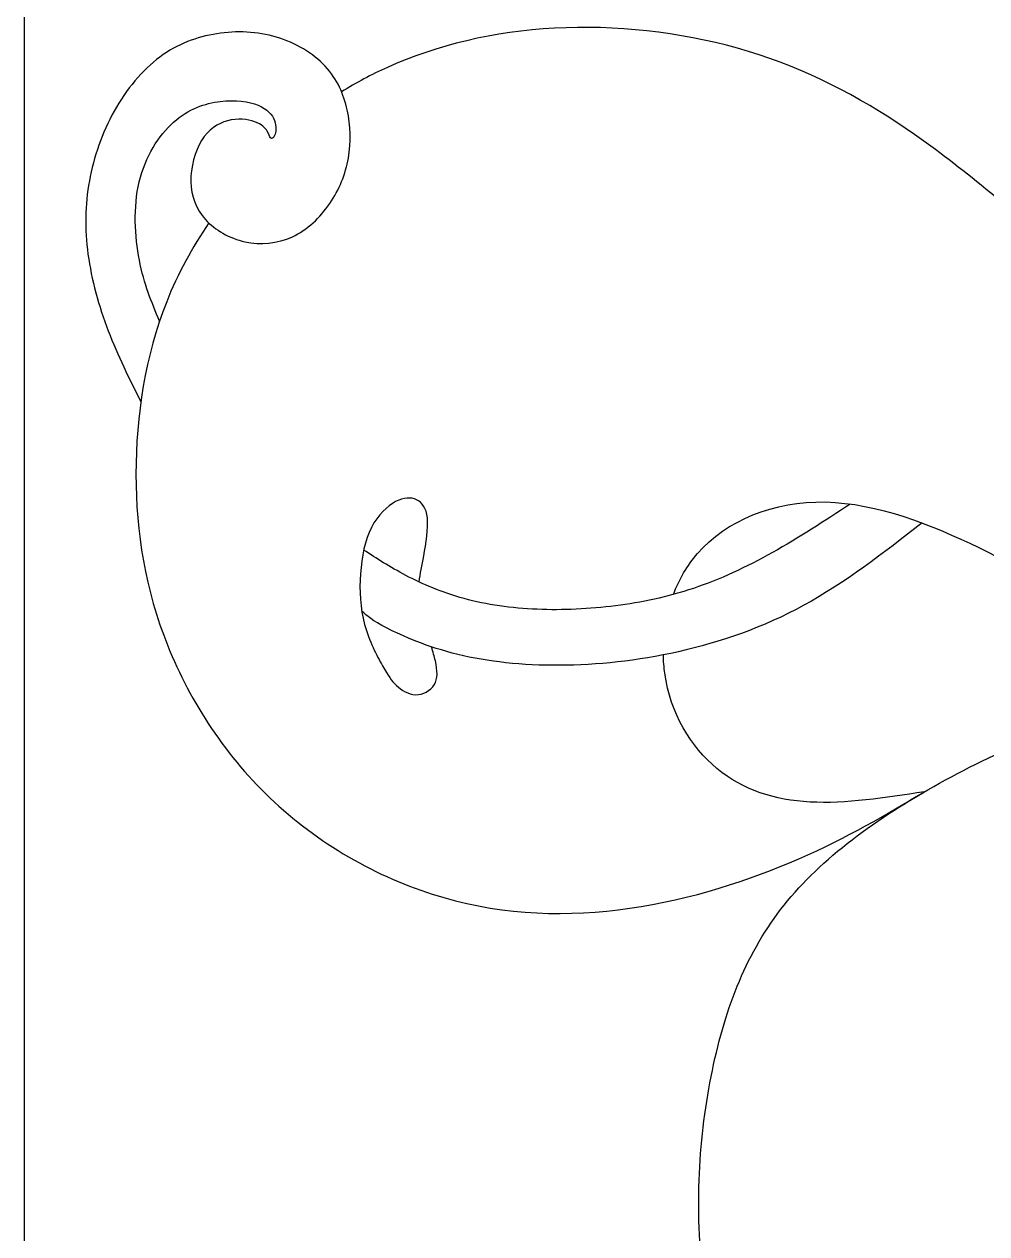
# Model space of a CAD drawing. Extents: x 0 to 18.5, y -1.7 to 18.4.
# Drawn here: x 0 to 4.62, y 3.4 to 9.2 of the extents above; entities that cross this region are included whole.
import ezdxf

# ---------------------------------------------------------------- set-up
doc = ezdxf.new("R2010")
doc.units = 0
doc.header["$MEASUREMENT"] = 0
doc.layers.add('LAYER_1', color=7, linetype='CONTINUOUS')

msp = doc.modelspace()

# ---------------------------------------------------------------- linework, layer by layer
at = {"layer": 'LAYER_1'}
msp.add_lwpolyline([(0, 0), (18.4785, 0), (18.4785, 18.4256), (0, 18.4256), (0, 0)], close=True, dxfattribs=at)
for points, knots in [([(0.6495, 7.77812), (0.61219, 7.86743), (0.57486, 7.95676), (0.55268, 8.07131), (0.55268, 8.07131), (0.53049, 8.18587), (0.52343, 8.32569), (0.55208, 8.4465), (0.55208, 8.4465), (0.58074, 8.56732), (0.64512, 8.66917), (0.71699, 8.73331), (0.71699, 8.73331), (0.78886, 8.79745), (0.86825, 8.82392), (0.94056, 8.83273), (0.94056, 8.83273), (1.01288, 8.84155), (1.07815, 8.83273), (1.12268, 8.81466), (1.12268, 8.81466), (1.16722, 8.79658), (1.19104, 8.76923), (1.20118, 8.74102), (1.20118, 8.74102), (1.21133, 8.7128), (1.20779, 8.68369), (1.20162, 8.6687), (1.20162, 8.6687), (1.19545, 8.65371), (1.18663, 8.65282), (1.18178, 8.65811), (1.18178, 8.65811), (1.17693, 8.6634), (1.17604, 8.67488), (1.16679, 8.68987), (1.16679, 8.68987), (1.15753, 8.70486), (1.13988, 8.72338), (1.10637, 8.73528), (1.10637, 8.73528), (1.07286, 8.74719), (1.02347, 8.75248), (0.97629, 8.74014), (0.97629, 8.74014), (0.9291, 8.72779), (0.88412, 8.6978), (0.85149, 8.64489), (0.85149, 8.64489), (0.81886, 8.59197), (0.79857, 8.51612), (0.79989, 8.44733), (0.79989, 8.44733), (0.80122, 8.37854), (0.82415, 8.31679), (0.87001, 8.26609), (0.87001, 8.26609), (0.91587, 8.21538), (0.98466, 8.17568), (1.05962, 8.15937), (1.05962, 8.15937), (1.13459, 8.14305), (1.21573, 8.15012), (1.28716, 8.18319), (1.28716, 8.18319), (1.3586, 8.21626), (1.42035, 8.27535), (1.4662, 8.34237), (1.4662, 8.34237), (1.51206, 8.4094), (1.54206, 8.48438), (1.55573, 8.5611), (1.55573, 8.5611), (1.5694, 8.63783), (1.56674, 8.71633), (1.54999, 8.79173), (1.54999, 8.79173), (1.53324, 8.86714), (1.50236, 8.93946), (1.4446, 9.00119), (1.4446, 9.00119), (1.38684, 9.06293), (1.30216, 9.11409), (1.21044, 9.14142), (1.21044, 9.14142), (1.11872, 9.16876), (1.01994, 9.1723), (0.92425, 9.15731), (0.92425, 9.15731), (0.82856, 9.14231), (0.73595, 9.10879), (0.65129, 9.04574), (0.65129, 9.04574), (0.56662, 8.98268), (0.48989, 8.89006), (0.43169, 8.786), (0.43169, 8.786), (0.37348, 8.68193), (0.33378, 8.56639), (0.31284, 8.45101), (0.31284, 8.45101), (0.2919, 8.33562), (0.28968, 8.22037), (0.30622, 8.09911), (0.30622, 8.09911), (0.32277, 7.97784), (0.35807, 7.85055), (0.40347, 7.73166), (0.40347, 7.73166), (0.44888, 7.61276), (0.50442, 7.50224), (0.55994, 7.39174)], [0, 0, 0, 0, 0.0344828, 0.0344828, 0.0344828, 0.0344828, 0.0689655, 0.0689655, 0.0689655, 0.0689655, 0.1034483, 0.1034483, 0.1034483, 0.1034483, 0.137931, 0.137931, 0.137931, 0.137931, 0.1724138, 0.1724138, 0.1724138, 0.1724138, 0.2068966, 0.2068966, 0.2068966, 0.2068966, 0.2413793, 0.2413793, 0.2413793, 0.2413793, 0.2758621, 0.2758621, 0.2758621, 0.2758621, 0.3103448, 0.3103448, 0.3103448, 0.3103448, 0.3448276, 0.3448276, 0.3448276, 0.3448276, 0.3793103, 0.3793103, 0.3793103, 0.3793103, 0.4137931, 0.4137931, 0.4137931, 0.4137931, 0.4482759, 0.4482759, 0.4482759, 0.4482759, 0.4827586, 0.4827586, 0.4827586, 0.4827586, 0.5172414, 0.5172414, 0.5172414, 0.5172414, 0.5517241, 0.5517241, 0.5517241, 0.5517241, 0.5862069, 0.5862069, 0.5862069, 0.5862069, 0.6206897, 0.6206897, 0.6206897, 0.6206897, 0.6551724, 0.6551724, 0.6551724, 0.6551724, 0.6896552, 0.6896552, 0.6896552, 0.6896552, 0.7241379, 0.7241379, 0.7241379, 0.7241379, 0.7586207, 0.7586207, 0.7586207, 0.7586207, 0.7931034, 0.7931034, 0.7931034, 0.7931034, 0.8275862, 0.8275862, 0.8275862, 0.8275862, 0.862069, 0.862069, 0.862069, 0.862069, 0.8965517, 0.8965517, 0.8965517, 0.8965517, 0.9310345, 0.9310345, 0.9310345, 0.9310345, 1, 1, 1, 1]), ([(0.6495, 7.77812), (0.61219, 7.86743), (0.57486, 7.95676), (0.55268, 8.07131), (0.55268, 8.07131), (0.53049, 8.18587), (0.52343, 8.32569), (0.55208, 8.4465), (0.55208, 8.4465), (0.58074, 8.56732), (0.64512, 8.66917), (0.71699, 8.73331), (0.71699, 8.73331), (0.78886, 8.79745), (0.86825, 8.82392), (0.94056, 8.83273), (0.94056, 8.83273), (1.01288, 8.84155), (1.07815, 8.83273), (1.12268, 8.81466), (1.12268, 8.81466), (1.16722, 8.79658), (1.19104, 8.76923), (1.20118, 8.74102), (1.20118, 8.74102), (1.21133, 8.7128), (1.20779, 8.68369), (1.20162, 8.6687), (1.20162, 8.6687), (1.19545, 8.65371), (1.18663, 8.65282), (1.18178, 8.65811), (1.18178, 8.65811), (1.17693, 8.6634), (1.17604, 8.67488), (1.16679, 8.68987), (1.16679, 8.68987), (1.15753, 8.70486), (1.13988, 8.72338), (1.10637, 8.73528), (1.10637, 8.73528), (1.07286, 8.74719), (1.02347, 8.75248), (0.97629, 8.74014), (0.97629, 8.74014), (0.9291, 8.72779), (0.88412, 8.6978), (0.85149, 8.64489), (0.85149, 8.64489), (0.81886, 8.59197), (0.79857, 8.51612), (0.79989, 8.44733), (0.79989, 8.44733), (0.80122, 8.37854), (0.82415, 8.31679), (0.87001, 8.26609), (0.87001, 8.26609), (0.91587, 8.21538), (0.98466, 8.17568), (1.05962, 8.15937), (1.05962, 8.15937), (1.13459, 8.14305), (1.21573, 8.15012), (1.28716, 8.18319), (1.28716, 8.18319), (1.3586, 8.21626), (1.42035, 8.27535), (1.4662, 8.34237), (1.4662, 8.34237), (1.51206, 8.4094), (1.54206, 8.48438), (1.55573, 8.5611), (1.55573, 8.5611), (1.5694, 8.63783), (1.56674, 8.71633), (1.54999, 8.79173), (1.54999, 8.79173), (1.53324, 8.86714), (1.50236, 8.93946), (1.4446, 9.00119), (1.4446, 9.00119), (1.38684, 9.06293), (1.30216, 9.11409), (1.21044, 9.14142), (1.21044, 9.14142), (1.11872, 9.16876), (1.01994, 9.1723), (0.92425, 9.15731), (0.92425, 9.15731), (0.82856, 9.14231), (0.73595, 9.10879), (0.65129, 9.04574), (0.65129, 9.04574), (0.56662, 8.98268), (0.48989, 8.89006), (0.43169, 8.786), (0.43169, 8.786), (0.37348, 8.68193), (0.33378, 8.56639), (0.31284, 8.45101), (0.31284, 8.45101), (0.2919, 8.33562), (0.28968, 8.22037), (0.30622, 8.09911), (0.30622, 8.09911), (0.32277, 7.97784), (0.35807, 7.85055), (0.40347, 7.73166), (0.40347, 7.73166), (0.44888, 7.61276), (0.50442, 7.50224), (0.55994, 7.39174)], [0, 0, 0, 0, 0.0344828, 0.0344828, 0.0344828, 0.0344828, 0.0689655, 0.0689655, 0.0689655, 0.0689655, 0.1034483, 0.1034483, 0.1034483, 0.1034483, 0.137931, 0.137931, 0.137931, 0.137931, 0.1724138, 0.1724138, 0.1724138, 0.1724138, 0.2068966, 0.2068966, 0.2068966, 0.2068966, 0.2413793, 0.2413793, 0.2413793, 0.2413793, 0.2758621, 0.2758621, 0.2758621, 0.2758621, 0.3103448, 0.3103448, 0.3103448, 0.3103448, 0.3448276, 0.3448276, 0.3448276, 0.3448276, 0.3793103, 0.3793103, 0.3793103, 0.3793103, 0.4137931, 0.4137931, 0.4137931, 0.4137931, 0.4482759, 0.4482759, 0.4482759, 0.4482759, 0.4827586, 0.4827586, 0.4827586, 0.4827586, 0.5172414, 0.5172414, 0.5172414, 0.5172414, 0.5517241, 0.5517241, 0.5517241, 0.5517241, 0.5862069, 0.5862069, 0.5862069, 0.5862069, 0.6206897, 0.6206897, 0.6206897, 0.6206897, 0.6551724, 0.6551724, 0.6551724, 0.6551724, 0.6896552, 0.6896552, 0.6896552, 0.6896552, 0.7241379, 0.7241379, 0.7241379, 0.7241379, 0.7586207, 0.7586207, 0.7586207, 0.7586207, 0.7931034, 0.7931034, 0.7931034, 0.7931034, 0.8275862, 0.8275862, 0.8275862, 0.8275862, 0.862069, 0.862069, 0.862069, 0.862069, 0.8965517, 0.8965517, 0.8965517, 0.8965517, 0.9310345, 0.9310345, 0.9310345, 0.9310345, 1, 1, 1, 1]), ([(7.85192, 7.8019), (7.79694, 7.73765), (7.73431, 7.67594), (7.66437, 7.61847), (7.66437, 7.61847), (7.51092, 7.49235), (7.32217, 7.38651), (7.0964, 7.33007), (7.0964, 7.33007), (6.87062, 7.27363), (6.6078, 7.26656), (6.3635, 7.30977), (6.3635, 7.30977), (6.1192, 7.35299), (5.89342, 7.44649), (5.65089, 7.59994), (5.65089, 7.59994), (5.40835, 7.7534), (5.14906, 7.96683), (4.90565, 8.17056), (4.90565, 8.17056), (4.66223, 8.37429), (4.43468, 8.56832), (4.1948, 8.72707), (4.1948, 8.72707), (3.95491, 8.88582), (3.70266, 9.00929), (3.42309, 9.08778), (3.42309, 9.08778), (3.14352, 9.16627), (2.83659, 9.1998), (2.54556, 9.18393), (2.54556, 9.18393), (2.25452, 9.16805), (1.97934, 9.10277), (1.74299, 8.99606), (1.74299, 8.99606), (1.66581, 8.96122), (1.59276, 8.92195), (1.52312, 8.87826)], [0, 0, 0, 0, 0.0909091, 0.0909091, 0.0909091, 0.0909091, 0.1818182, 0.1818182, 0.1818182, 0.1818182, 0.2727273, 0.2727273, 0.2727273, 0.2727273, 0.3636364, 0.3636364, 0.3636364, 0.3636364, 0.4545455, 0.4545455, 0.4545455, 0.4545455, 0.5454545, 0.5454545, 0.5454545, 0.5454545, 0.6363636, 0.6363636, 0.6363636, 0.6363636, 0.7272727, 0.7272727, 0.7272727, 0.7272727, 0.8181818, 0.8181818, 0.8181818, 0.8181818, 1, 1, 1, 1]), ([(7.85192, 7.8019), (7.79694, 7.73765), (7.73431, 7.67594), (7.66437, 7.61847), (7.66437, 7.61847), (7.51092, 7.49235), (7.32217, 7.38651), (7.0964, 7.33007), (7.0964, 7.33007), (6.87062, 7.27363), (6.6078, 7.26656), (6.3635, 7.30977), (6.3635, 7.30977), (6.1192, 7.35299), (5.89342, 7.44649), (5.65089, 7.59994), (5.65089, 7.59994), (5.40835, 7.7534), (5.14906, 7.96683), (4.90565, 8.17056), (4.90565, 8.17056), (4.66223, 8.37429), (4.43468, 8.56832), (4.1948, 8.72707), (4.1948, 8.72707), (3.95491, 8.88582), (3.70266, 9.00929), (3.42309, 9.08778), (3.42309, 9.08778), (3.14352, 9.16627), (2.83659, 9.1998), (2.54556, 9.18393), (2.54556, 9.18393), (2.25452, 9.16805), (1.97934, 9.10277), (1.74299, 8.99606), (1.74299, 8.99606), (1.66581, 8.96122), (1.59276, 8.92195), (1.52312, 8.87826)], [0, 0, 0, 0, 0.0909091, 0.0909091, 0.0909091, 0.0909091, 0.1818182, 0.1818182, 0.1818182, 0.1818182, 0.2727273, 0.2727273, 0.2727273, 0.2727273, 0.3636364, 0.3636364, 0.3636364, 0.3636364, 0.4545455, 0.4545455, 0.4545455, 0.4545455, 0.5454545, 0.5454545, 0.5454545, 0.5454545, 0.6363636, 0.6363636, 0.6363636, 0.6363636, 0.7272727, 0.7272727, 0.7272727, 0.7272727, 0.8181818, 0.8181818, 0.8181818, 0.8181818, 1, 1, 1, 1]), ([(0.88586, 8.24986), (0.80649, 8.13257), (0.7372, 8.00584), (0.68377, 7.87158), (0.68377, 7.87158), (0.5806, 7.61229), (0.53648, 7.32477), (0.53648, 7.04432), (0.53648, 7.04432), (0.53648, 6.76386), (0.58059, 6.49045), (0.68906, 6.22058), (0.68906, 6.22058), (0.79754, 5.95071), (0.9704, 5.68435), (1.20058, 5.47093), (1.20058, 5.47093), (1.43077, 5.2575), (1.7183, 5.09698), (2.01374, 5.01232), (2.01374, 5.01232), (2.30919, 4.92765), (2.61259, 4.91883), (2.90627, 4.96116), (2.90627, 4.96116), (3.19995, 5.00349), (3.48395, 5.09699), (3.71794, 5.19871), (3.71794, 5.19871), (3.95194, 5.30043), (4.13595, 5.41041), (4.31996, 5.52037), (4.31996, 5.52037), (4.13109, 5.49111), (3.94222, 5.46183), (3.77194, 5.47101), (3.77194, 5.47101), (3.60166, 5.48019), (3.44996, 5.52782), (3.32473, 5.63188), (3.32473, 5.63188), (3.1995, 5.73595), (3.10071, 5.89648), (3.07426, 6.08874), (3.07426, 6.08874), (3.07029, 6.11756), (3.06794, 6.14709), (3.0673, 6.17702)], [0, 0, 0, 0, 0.0769231, 0.0769231, 0.0769231, 0.0769231, 0.1538462, 0.1538462, 0.1538462, 0.1538462, 0.2307692, 0.2307692, 0.2307692, 0.2307692, 0.3076923, 0.3076923, 0.3076923, 0.3076923, 0.3846154, 0.3846154, 0.3846154, 0.3846154, 0.4615385, 0.4615385, 0.4615385, 0.4615385, 0.5384615, 0.5384615, 0.5384615, 0.5384615, 0.6153846, 0.6153846, 0.6153846, 0.6153846, 0.6923077, 0.6923077, 0.6923077, 0.6923077, 0.7692308, 0.7692308, 0.7692308, 0.7692308, 0.8461538, 0.8461538, 0.8461538, 0.8461538, 1, 1, 1, 1]), ([(0.88586, 8.24986), (0.80649, 8.13257), (0.7372, 8.00584), (0.68377, 7.87158), (0.68377, 7.87158), (0.5806, 7.61229), (0.53648, 7.32477), (0.53648, 7.04432), (0.53648, 7.04432), (0.53648, 6.76386), (0.58059, 6.49045), (0.68906, 6.22058), (0.68906, 6.22058), (0.79754, 5.95071), (0.9704, 5.68435), (1.20058, 5.47093), (1.20058, 5.47093), (1.43077, 5.2575), (1.7183, 5.09698), (2.01374, 5.01232), (2.01374, 5.01232), (2.30919, 4.92765), (2.61259, 4.91883), (2.90627, 4.96116), (2.90627, 4.96116), (3.19995, 5.00349), (3.48395, 5.09699), (3.71794, 5.19871), (3.71794, 5.19871), (3.95194, 5.30043), (4.13595, 5.41041), (4.31996, 5.52037), (4.31996, 5.52037), (4.13109, 5.49111), (3.94222, 5.46183), (3.77194, 5.47101), (3.77194, 5.47101), (3.60166, 5.48019), (3.44996, 5.52782), (3.32473, 5.63188), (3.32473, 5.63188), (3.1995, 5.73595), (3.10071, 5.89648), (3.07426, 6.08874), (3.07426, 6.08874), (3.07029, 6.11756), (3.06794, 6.14709), (3.0673, 6.17702)], [0, 0, 0, 0, 0.0769231, 0.0769231, 0.0769231, 0.0769231, 0.1538462, 0.1538462, 0.1538462, 0.1538462, 0.2307692, 0.2307692, 0.2307692, 0.2307692, 0.3076923, 0.3076923, 0.3076923, 0.3076923, 0.3846154, 0.3846154, 0.3846154, 0.3846154, 0.4615385, 0.4615385, 0.4615385, 0.4615385, 0.5384615, 0.5384615, 0.5384615, 0.5384615, 0.6153846, 0.6153846, 0.6153846, 0.6153846, 0.6923077, 0.6923077, 0.6923077, 0.6923077, 0.7692308, 0.7692308, 0.7692308, 0.7692308, 0.8461538, 0.8461538, 0.8461538, 0.8461538, 1, 1, 1, 1]), ([(6.14155, 4.50532), (6.06328, 4.42563), (6.00099, 4.33856), (5.95876, 4.24807), (5.95876, 4.24807), (5.88468, 4.08933), (5.87233, 3.91999), (5.89702, 3.76741), (5.89702, 3.76741), (5.92171, 3.61484), (5.98346, 3.47902), (6.08576, 3.37936), (6.08576, 3.37936), (6.18806, 3.2797), (6.33095, 3.2162), (6.48176, 3.19856), (6.48176, 3.19856), (6.63257, 3.18092), (6.79132, 3.20914), (6.92603, 3.27877), (6.92603, 3.27877), (7.06073, 3.34839), (7.17141, 3.45943), (7.28207, 3.57046), (7.28207, 3.57046), (7.27194, 3.53054), (7.25123, 3.13673), (7.21354, 2.90748), (7.21354, 2.90748), (7.17584, 2.67822), (7.11587, 2.43656), (6.97565, 2.19844), (6.97565, 2.19844), (6.83542, 1.96031), (6.61492, 1.72571), (6.35211, 1.55903), (6.35211, 1.55903), (6.08929, 1.39234), (5.78413, 1.29355), (5.42342, 1.2865), (5.42342, 1.2865), (5.0627, 1.27944), (4.64642, 1.36412), (4.31569, 1.53786), (4.31569, 1.53786), (3.98496, 1.7116), (3.73978, 1.97442), (3.56516, 2.27604), (3.56516, 2.27604), (3.39053, 2.57767), (3.28646, 2.9181), (3.25118, 3.26558), (3.25118, 3.26558), (3.2159, 3.61307), (3.24943, 3.96762), (3.32174, 4.26924), (3.32174, 4.26924), (3.39406, 4.57086), (3.50519, 4.81958), (3.69921, 5.03829), (3.69921, 5.03829), (3.89324, 5.25701), (4.17017, 5.44576), (4.47885, 5.60803), (4.47885, 5.60803), (4.78753, 5.77031), (5.12797, 5.90613), (5.52396, 5.99168), (5.52396, 5.99168), (5.91995, 6.07723), (6.37151, 6.11251), (6.74545, 6.21305), (6.74545, 6.21305), (7.11939, 6.31359), (7.41573, 6.4794), (7.63357, 6.64344), (7.63357, 6.64344), (7.85141, 6.80748), (7.99076, 6.96976), (8.10894, 7.13644), (8.10894, 7.13644), (8.16457, 7.21491), (8.21553, 7.29436), (8.26145, 7.37418)], [0, 0, 0, 0, 0.0454545, 0.0454545, 0.0454545, 0.0454545, 0.0909091, 0.0909091, 0.0909091, 0.0909091, 0.1363636, 0.1363636, 0.1363636, 0.1363636, 0.1818182, 0.1818182, 0.1818182, 0.1818182, 0.2272727, 0.2272727, 0.2272727, 0.2272727, 0.2727273, 0.2727273, 0.2727273, 0.2727273, 0.3181818, 0.3181818, 0.3181818, 0.3181818, 0.3636364, 0.3636364, 0.3636364, 0.3636364, 0.4090909, 0.4090909, 0.4090909, 0.4090909, 0.4545455, 0.4545455, 0.4545455, 0.4545455, 0.5, 0.5, 0.5, 0.5, 0.5454545, 0.5454545, 0.5454545, 0.5454545, 0.5909091, 0.5909091, 0.5909091, 0.5909091, 0.6363636, 0.6363636, 0.6363636, 0.6363636, 0.6818182, 0.6818182, 0.6818182, 0.6818182, 0.7272727, 0.7272727, 0.7272727, 0.7272727, 0.7727273, 0.7727273, 0.7727273, 0.7727273, 0.8181818, 0.8181818, 0.8181818, 0.8181818, 0.8636364, 0.8636364, 0.8636364, 0.8636364, 0.9090909, 0.9090909, 0.9090909, 0.9090909, 1, 1, 1, 1]), ([(6.14155, 4.50532), (6.06328, 4.42563), (6.00099, 4.33856), (5.95876, 4.24807), (5.95876, 4.24807), (5.88468, 4.08933), (5.87233, 3.91999), (5.89702, 3.76741), (5.89702, 3.76741), (5.92171, 3.61484), (5.98346, 3.47902), (6.08576, 3.37936), (6.08576, 3.37936), (6.18806, 3.2797), (6.33095, 3.2162), (6.48176, 3.19856), (6.48176, 3.19856), (6.63257, 3.18092), (6.79132, 3.20914), (6.92603, 3.27877), (6.92603, 3.27877), (7.06073, 3.34839), (7.17141, 3.45943), (7.28207, 3.57046), (7.28207, 3.57046), (7.27194, 3.53054), (7.25123, 3.13673), (7.21354, 2.90748), (7.21354, 2.90748), (7.17584, 2.67822), (7.11587, 2.43656), (6.97565, 2.19844), (6.97565, 2.19844), (6.83542, 1.96031), (6.61492, 1.72571), (6.35211, 1.55903), (6.35211, 1.55903), (6.08929, 1.39234), (5.78413, 1.29355), (5.42342, 1.2865), (5.42342, 1.2865), (5.0627, 1.27944), (4.64642, 1.36412), (4.31569, 1.53786), (4.31569, 1.53786), (3.98496, 1.7116), (3.73978, 1.97442), (3.56516, 2.27604), (3.56516, 2.27604), (3.39053, 2.57767), (3.28646, 2.9181), (3.25118, 3.26558), (3.25118, 3.26558), (3.2159, 3.61307), (3.24943, 3.96762), (3.32174, 4.26924), (3.32174, 4.26924), (3.39406, 4.57086), (3.50519, 4.81958), (3.69921, 5.03829), (3.69921, 5.03829), (3.89324, 5.25701), (4.17017, 5.44576), (4.47885, 5.60803), (4.47885, 5.60803), (4.78753, 5.77031), (5.12797, 5.90613), (5.52396, 5.99168), (5.52396, 5.99168), (5.91995, 6.07723), (6.37151, 6.11251), (6.74545, 6.21305), (6.74545, 6.21305), (7.11939, 6.31359), (7.41573, 6.4794), (7.63357, 6.64344), (7.63357, 6.64344), (7.85141, 6.80748), (7.99076, 6.96976), (8.10894, 7.13644), (8.10894, 7.13644), (8.16457, 7.21491), (8.21553, 7.29436), (8.26145, 7.37418)], [0, 0, 0, 0, 0.0454545, 0.0454545, 0.0454545, 0.0454545, 0.0909091, 0.0909091, 0.0909091, 0.0909091, 0.1363636, 0.1363636, 0.1363636, 0.1363636, 0.1818182, 0.1818182, 0.1818182, 0.1818182, 0.2272727, 0.2272727, 0.2272727, 0.2272727, 0.2727273, 0.2727273, 0.2727273, 0.2727273, 0.3181818, 0.3181818, 0.3181818, 0.3181818, 0.3636364, 0.3636364, 0.3636364, 0.3636364, 0.4090909, 0.4090909, 0.4090909, 0.4090909, 0.4545455, 0.4545455, 0.4545455, 0.4545455, 0.5, 0.5, 0.5, 0.5, 0.5454545, 0.5454545, 0.5454545, 0.5454545, 0.5909091, 0.5909091, 0.5909091, 0.5909091, 0.6363636, 0.6363636, 0.6363636, 0.6363636, 0.6818182, 0.6818182, 0.6818182, 0.6818182, 0.7272727, 0.7272727, 0.7272727, 0.7272727, 0.7727273, 0.7727273, 0.7727273, 0.7727273, 0.8181818, 0.8181818, 0.8181818, 0.8181818, 0.8636364, 0.8636364, 0.8636364, 0.8636364, 0.9090909, 0.9090909, 0.9090909, 0.9090909, 1, 1, 1, 1]), ([(1.89613, 6.52656), (1.89965, 6.56714), (1.90891, 6.60627), (1.91764, 6.65229), (1.91764, 6.65229), (1.9291, 6.7127), (1.93969, 6.78502), (1.93484, 6.83397), (1.93484, 6.83397), (1.92999, 6.88291), (1.9097, 6.9085), (1.8828, 6.92129), (1.8828, 6.92129), (1.85591, 6.93407), (1.82239, 6.93407), (1.7827, 6.9129), (1.7827, 6.9129), (1.74302, 6.89174), (1.69715, 6.8494), (1.66628, 6.78855), (1.66628, 6.78855), (1.63542, 6.7277), (1.61954, 6.64832), (1.61381, 6.56674), (1.61381, 6.56674), (1.60808, 6.48517), (1.61249, 6.40137), (1.63366, 6.32332), (1.63366, 6.32332), (1.65482, 6.24527), (1.69275, 6.17295), (1.71965, 6.12488), (1.71965, 6.12488), (1.74654, 6.07682), (1.76242, 6.053), (1.78667, 6.03051), (1.78667, 6.03051), (1.81092, 6.00803), (1.84356, 5.98685), (1.8784, 5.98597), (1.8784, 5.98597), (1.91323, 5.98509), (1.95027, 6.0045), (1.96791, 6.0336), (1.96791, 6.0336), (1.98555, 6.0627), (1.98377, 6.10152), (1.9732, 6.1487), (1.9732, 6.1487), (1.96852, 6.16957), (1.9621, 6.19209), (1.95496, 6.21583)], [0, 0, 0, 0, 0.0714286, 0.0714286, 0.0714286, 0.0714286, 0.1428571, 0.1428571, 0.1428571, 0.1428571, 0.2142857, 0.2142857, 0.2142857, 0.2142857, 0.2857143, 0.2857143, 0.2857143, 0.2857143, 0.3571429, 0.3571429, 0.3571429, 0.3571429, 0.4285714, 0.4285714, 0.4285714, 0.4285714, 0.5, 0.5, 0.5, 0.5, 0.5714286, 0.5714286, 0.5714286, 0.5714286, 0.6428571, 0.6428571, 0.6428571, 0.6428571, 0.7142857, 0.7142857, 0.7142857, 0.7142857, 0.7857143, 0.7857143, 0.7857143, 0.7857143, 0.8571429, 0.8571429, 0.8571429, 0.8571429, 1, 1, 1, 1]), ([(1.89613, 6.52656), (1.89965, 6.56714), (1.90891, 6.60627), (1.91764, 6.65229), (1.91764, 6.65229), (1.9291, 6.7127), (1.93969, 6.78502), (1.93484, 6.83397), (1.93484, 6.83397), (1.92999, 6.88291), (1.9097, 6.9085), (1.8828, 6.92129), (1.8828, 6.92129), (1.85591, 6.93407), (1.82239, 6.93407), (1.7827, 6.9129), (1.7827, 6.9129), (1.74302, 6.89174), (1.69715, 6.8494), (1.66628, 6.78855), (1.66628, 6.78855), (1.63542, 6.7277), (1.61954, 6.64832), (1.61381, 6.56674), (1.61381, 6.56674), (1.60808, 6.48517), (1.61249, 6.40137), (1.63366, 6.32332), (1.63366, 6.32332), (1.65482, 6.24527), (1.69275, 6.17295), (1.71965, 6.12488), (1.71965, 6.12488), (1.74654, 6.07682), (1.76242, 6.053), (1.78667, 6.03051), (1.78667, 6.03051), (1.81092, 6.00803), (1.84356, 5.98685), (1.8784, 5.98597), (1.8784, 5.98597), (1.91323, 5.98509), (1.95027, 6.0045), (1.96791, 6.0336), (1.96791, 6.0336), (1.98555, 6.0627), (1.98377, 6.10152), (1.9732, 6.1487), (1.9732, 6.1487), (1.96852, 6.16957), (1.9621, 6.19209), (1.95496, 6.21583)], [0, 0, 0, 0, 0.0714286, 0.0714286, 0.0714286, 0.0714286, 0.1428571, 0.1428571, 0.1428571, 0.1428571, 0.2142857, 0.2142857, 0.2142857, 0.2142857, 0.2857143, 0.2857143, 0.2857143, 0.2857143, 0.3571429, 0.3571429, 0.3571429, 0.3571429, 0.4285714, 0.4285714, 0.4285714, 0.4285714, 0.5, 0.5, 0.5, 0.5, 0.5714286, 0.5714286, 0.5714286, 0.5714286, 0.6428571, 0.6428571, 0.6428571, 0.6428571, 0.7142857, 0.7142857, 0.7142857, 0.7142857, 0.7857143, 0.7857143, 0.7857143, 0.7857143, 0.8571429, 0.8571429, 0.8571429, 0.8571429, 1, 1, 1, 1]), ([(3.11574, 6.46707), (3.14248, 6.53824), (3.18068, 6.60541), (3.23124, 6.66376), (3.23124, 6.66376), (3.36882, 6.8225), (3.59814, 6.91601), (3.84508, 6.91072), (3.84508, 6.91072), (4.09202, 6.90542), (4.35661, 6.80135), (4.58062, 6.69199), (4.58062, 6.69199), (4.80463, 6.58263), (4.98808, 6.46797), (5.21914, 6.38684), (5.21914, 6.38684), (5.45021, 6.3057), (5.72892, 6.25806), (5.99614, 6.24924), (5.99614, 6.24924), (6.26337, 6.24042), (6.51914, 6.27042), (6.7114, 6.30393), (6.7114, 6.30393), (6.90366, 6.33744), (7.03243, 6.37449), (7.14068, 6.41086), (7.14068, 6.41086), (7.24894, 6.44724), (7.33669, 6.48297), (7.40985, 6.51749), (7.40985, 6.51749), (7.48301, 6.55202), (7.54158, 6.58538), (7.60015, 6.61872)], [0, 0, 0, 0, 0.1, 0.1, 0.1, 0.1, 0.2, 0.2, 0.2, 0.2, 0.3, 0.3, 0.3, 0.3, 0.4, 0.4, 0.4, 0.4, 0.5, 0.5, 0.5, 0.5, 0.6, 0.6, 0.6, 0.6, 0.7, 0.7, 0.7, 0.7, 0.8, 0.8, 0.8, 0.8, 1, 1, 1, 1]), ([(3.11574, 6.46707), (3.14248, 6.53824), (3.18068, 6.60541), (3.23124, 6.66376), (3.23124, 6.66376), (3.36882, 6.8225), (3.59814, 6.91601), (3.84508, 6.91072), (3.84508, 6.91072), (4.09202, 6.90542), (4.35661, 6.80135), (4.58062, 6.69199), (4.58062, 6.69199), (4.80463, 6.58263), (4.98808, 6.46797), (5.21914, 6.38684), (5.21914, 6.38684), (5.45021, 6.3057), (5.72892, 6.25806), (5.99614, 6.24924), (5.99614, 6.24924), (6.26337, 6.24042), (6.51914, 6.27042), (6.7114, 6.30393), (6.7114, 6.30393), (6.90366, 6.33744), (7.03243, 6.37449), (7.14068, 6.41086), (7.14068, 6.41086), (7.24894, 6.44724), (7.33669, 6.48297), (7.40985, 6.51749), (7.40985, 6.51749), (7.48301, 6.55202), (7.54158, 6.58538), (7.60015, 6.61872)], [0, 0, 0, 0, 0.1, 0.1, 0.1, 0.1, 0.2, 0.2, 0.2, 0.2, 0.3, 0.3, 0.3, 0.3, 0.4, 0.4, 0.4, 0.4, 0.5, 0.5, 0.5, 0.5, 0.6, 0.6, 0.6, 0.6, 0.7, 0.7, 0.7, 0.7, 0.8, 0.8, 0.8, 0.8, 1, 1, 1, 1]), ([(3.96394, 6.90108), (3.84044, 6.8197), (3.71692, 6.73832), (3.59123, 6.66809), (3.59123, 6.66809), (3.46554, 6.59785), (3.33765, 6.53876), (3.21198, 6.49643), (3.21198, 6.49643), (3.0863, 6.4541), (2.96282, 6.42851), (2.83759, 6.41264), (2.83759, 6.41264), (2.71235, 6.39677), (2.58535, 6.39059), (2.46188, 6.39588), (2.46188, 6.39588), (2.33841, 6.40117), (2.21845, 6.41794), (2.1113, 6.44704), (2.1113, 6.44704), (2.00415, 6.47614), (1.90977, 6.51759), (1.8316, 6.55851), (1.8316, 6.55851), (1.75343, 6.59944), (1.69145, 6.63986), (1.62947, 6.68026)], [0, 0, 0, 0, 0.125, 0.125, 0.125, 0.125, 0.25, 0.25, 0.25, 0.25, 0.375, 0.375, 0.375, 0.375, 0.5, 0.5, 0.5, 0.5, 0.625, 0.625, 0.625, 0.625, 0.75, 0.75, 0.75, 0.75, 1, 1, 1, 1]), ([(3.96394, 6.90108), (3.84044, 6.8197), (3.71692, 6.73832), (3.59123, 6.66809), (3.59123, 6.66809), (3.46554, 6.59785), (3.33765, 6.53876), (3.21198, 6.49643), (3.21198, 6.49643), (3.0863, 6.4541), (2.96282, 6.42851), (2.83759, 6.41264), (2.83759, 6.41264), (2.71235, 6.39677), (2.58535, 6.39059), (2.46188, 6.39588), (2.46188, 6.39588), (2.33841, 6.40117), (2.21845, 6.41794), (2.1113, 6.44704), (2.1113, 6.44704), (2.00415, 6.47614), (1.90977, 6.51759), (1.8316, 6.55851), (1.8316, 6.55851), (1.75343, 6.59944), (1.69145, 6.63986), (1.62947, 6.68026)], [0, 0, 0, 0, 0.125, 0.125, 0.125, 0.125, 0.25, 0.25, 0.25, 0.25, 0.375, 0.375, 0.375, 0.375, 0.5, 0.5, 0.5, 0.5, 0.625, 0.625, 0.625, 0.625, 0.75, 0.75, 0.75, 0.75, 1, 1, 1, 1]), ([(4.30886, 6.80999), (4.1233, 6.66615), (3.93772, 6.5223), (3.74176, 6.41511), (3.74176, 6.41511), (3.54579, 6.30791), (3.3394, 6.23735), (3.14009, 6.19238), (3.14009, 6.19238), (2.94077, 6.1474), (2.7485, 6.12799), (2.56947, 6.12711), (2.56947, 6.12711), (2.39044, 6.12622), (2.22462, 6.14387), (2.08087, 6.17914), (2.08087, 6.17914), (1.93711, 6.21442), (1.8154, 6.26734), (1.74231, 6.30484), (1.74231, 6.30484), (1.66921, 6.34234), (1.64471, 6.36442), (1.62023, 6.3865)], [0, 0, 0, 0, 0.1428571, 0.1428571, 0.1428571, 0.1428571, 0.2857143, 0.2857143, 0.2857143, 0.2857143, 0.4285714, 0.4285714, 0.4285714, 0.4285714, 0.5714286, 0.5714286, 0.5714286, 0.5714286, 0.7142857, 0.7142857, 0.7142857, 0.7142857, 1, 1, 1, 1]), ([(4.30886, 6.80999), (4.1233, 6.66615), (3.93772, 6.5223), (3.74176, 6.41511), (3.74176, 6.41511), (3.54579, 6.30791), (3.3394, 6.23735), (3.14009, 6.19238), (3.14009, 6.19238), (2.94077, 6.1474), (2.7485, 6.12799), (2.56947, 6.12711), (2.56947, 6.12711), (2.39044, 6.12622), (2.22462, 6.14387), (2.08087, 6.17914), (2.08087, 6.17914), (1.93711, 6.21442), (1.8154, 6.26734), (1.74231, 6.30484), (1.74231, 6.30484), (1.66921, 6.34234), (1.64471, 6.36442), (1.62023, 6.3865)], [0, 0, 0, 0, 0.1428571, 0.1428571, 0.1428571, 0.1428571, 0.2857143, 0.2857143, 0.2857143, 0.2857143, 0.4285714, 0.4285714, 0.4285714, 0.4285714, 0.5714286, 0.5714286, 0.5714286, 0.5714286, 0.7142857, 0.7142857, 0.7142857, 0.7142857, 1, 1, 1, 1])]:
    msp.add_open_spline(points, degree=3, knots=knots, dxfattribs=at)

doc.saveas('drawing.dxf')
